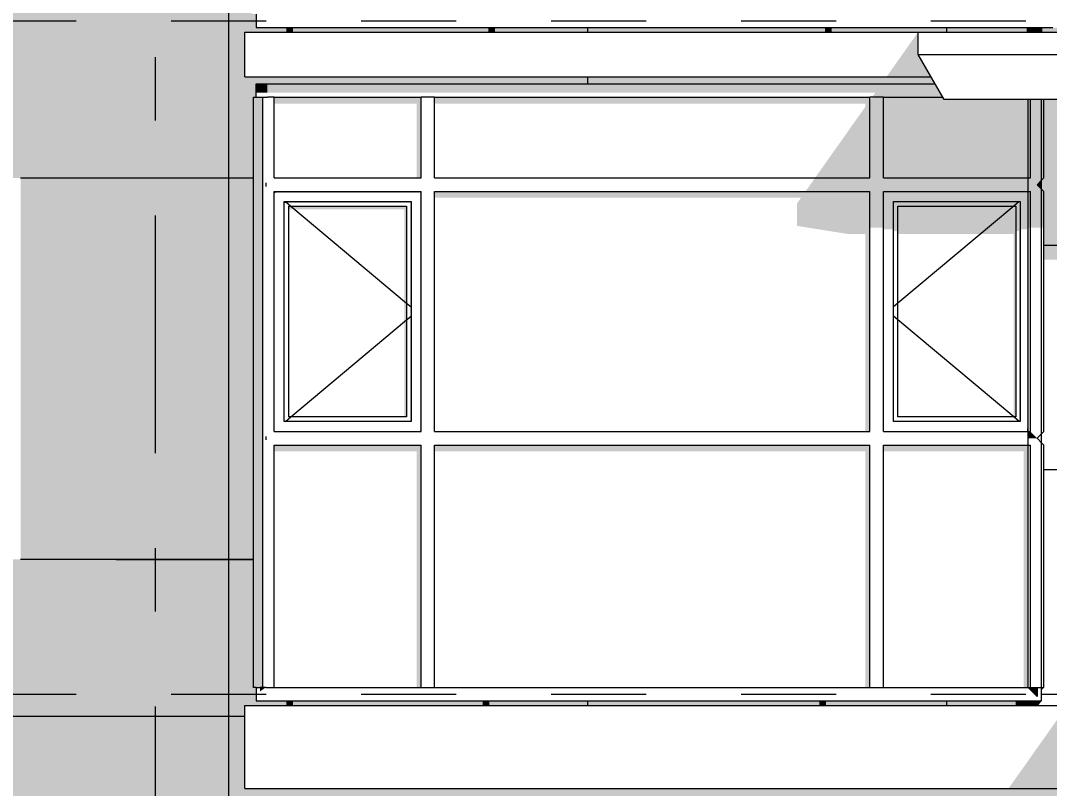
# Model space of a CAD drawing. Header units: millimetres. Extents: x 18162 to 7085488, y 72188 to 247925.
# Drawn here: x 5812409 to 5816994, y 105964 to 109385 of the extents above; entities that cross this region are included whole.
import ezdxf
from ezdxf.enums import TextEntityAlignment as Align

# ---------------------------------------------------------------- set-up
doc = ezdxf.new("R2010")
doc.units = ezdxf.units.MM
doc.header["$MEASUREMENT"] = 0
doc.linetypes.add('Dashed', pattern=[423.333333, 211.666667, -211.666667])
doc.linetypes.add('Double Dashed', pattern=[1093.611073, 529.166651, -211.666656, 141.111112, -211.666656])
for name, color, linetype in [('Finish - Wall', 7, 'Continuous'), ('Interior - Stair & Railing', 7, 'Continuous'), ('Structural - Bearing', 7, 'Continuous'), ('Structural - Grid', 7, 'Continuous')]:
    doc.layers.add(name, color=color, linetype=linetype)
doc.styles.add('GENERATED_STYLE_3', font='', dxfattribs={"width": 0.8})
doc.styles.get('GENERATED_STYLE_3').set_extended_font_data('ISOCPEUR MON')
doc.dimstyles.new('GENERATED_STYLE__18', dxfattribs={"dimtxt": 440.00001, "dimasz": 228, "dimexe": 0.18, "dimexo": 30998.935827, "dimgap": 0, "dimtad": 1, "dimdec": 0, "dimzin": 0, "dimdsep": 46, "dimtxsty": 'GENERATED_STYLE_3', "dimblk": 'ARROWHEAD_2', "dimblk1": 'ARROWHEAD_2', "dimblk2": 'ARROWHEAD_2', "dimcen": 0.09, "dimclrd": 13, "dimclre": 13, "dimclrt": 13, "dimadec": 0, "dimazin": 0, "dimtfac": 1, "dimtdec": 4, "dimtmove": 0, "dimatfit": 3, "dimfxl": 1, "dimtolj": 1, "dimtzin": 0, "dimarcsym": 0})
doc.dimstyles.new('GENERATED_STYLE__19', dxfattribs={"dimtxt": 440.00001, "dimasz": 228, "dimexe": 0.18, "dimexo": 31028.935828, "dimgap": 0, "dimtad": 1, "dimdec": 0, "dimzin": 0, "dimdsep": 46, "dimtxsty": 'GENERATED_STYLE_3', "dimblk": 'ARROWHEAD_2', "dimblk1": 'ARROWHEAD_2', "dimblk2": 'ARROWHEAD_2', "dimcen": 0.09, "dimclrd": 13, "dimclre": 13, "dimclrt": 13, "dimadec": 0, "dimazin": 0, "dimtfac": 1, "dimtdec": 4, "dimtmove": 0, "dimatfit": 3, "dimfxl": 1, "dimtolj": 1, "dimtzin": 0, "dimarcsym": 0})
doc.dimstyles.new('GENERATED_STYLE__20', dxfattribs={"dimtxt": 440.00001, "dimasz": 228, "dimexe": 0.18, "dimexo": 31229.618294, "dimgap": 0, "dimtad": 1, "dimdec": 0, "dimzin": 0, "dimdsep": 46, "dimtxsty": 'GENERATED_STYLE_3', "dimblk": 'ARROWHEAD_2', "dimblk1": 'ARROWHEAD_2', "dimblk2": 'ARROWHEAD_2', "dimcen": 0.09, "dimclrd": 13, "dimclre": 13, "dimclrt": 13, "dimadec": 0, "dimazin": 0, "dimtfac": 1, "dimtdec": 4, "dimtmove": 0, "dimatfit": 3, "dimfxl": 1, "dimtolj": 1, "dimtzin": 0, "dimarcsym": 0})
doc.dimstyles.new('GENERATED_STYLE__30', dxfattribs={"dimtxt": 440.00001, "dimasz": 228, "dimexe": 0.18, "dimexo": 0.0625, "dimgap": 0, "dimtad": 1, "dimdec": 0, "dimzin": 0, "dimdsep": 46, "dimtxsty": 'GENERATED_STYLE_3', "dimblk": 'ARROWHEAD_2', "dimblk1": 'ARROWHEAD_2', "dimblk2": 'ARROWHEAD_2', "dimcen": 0.09, "dimclrd": 13, "dimclre": 13, "dimclrt": 13, "dimadec": 0, "dimazin": 0, "dimtfac": 1, "dimtdec": 4, "dimtmove": 0, "dimatfit": 3, "dimfxl": 1, "dimtolj": 1, "dimtzin": 0, "dimarcsym": 0})

# ---------------------------------------------------------------- blocks, each defined once
blk = doc.blocks.new('*X2293', base_point=(5785635.3, 106384.1))
at = {"layer": 'Structural - Bearing', "color": 8, "linetype": 'Continuous', "lineweight": 13}
blk.add_line((5813335.3, 106284.1), (5813335.3, 103984.1), dxfattribs=at)
blk = doc.blocks.new('*X2337', base_point=(5785635.3, 106384.1))
at = {"layer": 'Structural - Bearing', "color": 8, "linetype": 'Continuous', "lineweight": 13}
for p, q in [((5813335.3, 109984.1), (5813335.3, 109384.1)), ((5813335.3, 109384.1), (5813335.3, 109284.1))]:
    blk.add_line(p, q, dxfattribs=at)
blk = doc.blocks.new('*X2339', base_point=(5785635.3, 106384.1))
at = {"layer": 'Structural - Bearing', "color": 8, "linetype": 'Continuous', "lineweight": 13}
blk.add_line((5814935.3, 109354.1), (5814935.3, 109334.1), dxfattribs=at)
blk = doc.blocks.new('*X2340', base_point=(5785635.3, 106384.1))
at = {"layer": 'Structural - Bearing', "color": 8, "linetype": 'Continuous', "lineweight": 13}
blk.add_line((5816535.3, 109354.1), (5816535.3, 109334.1), dxfattribs=at)
blk = doc.blocks.new('*X2499', base_point=(5785635.3, 106384.1))
at = {"layer": 'Structural - Bearing', "color": 8, "linetype": 'Continuous', "lineweight": 13}
for p, q in [((5813335.3, 109284.1), (5813335.3, 106984.1)), ((5814935.3, 109134.1), (5814935.3, 109104.1)), ((5812408.8, 108684.1), (5812835.3, 108684.1)), ((5812835.3, 108684.1), (5813335.3, 108684.1)), ((5813335.3, 108684.1), (5813446.4, 108684.1)), ((5812835.3, 106984.1), (5812408.8, 106984.1)), ((5813335.3, 106984.1), (5812835.3, 106984.1)), ((5812835.3, 106984.1), (5813335.3, 106984.1)), ((5813335.3, 106984.1), (5813446.4, 106984.1)), ((5813335.3, 106984.1), (5813335.3, 106384.1)), ((5813446.4, 106984.1), (5813335.3, 106984.1)), ((5813335.3, 106384.1), (5813335.3, 106284.1))]:
    blk.add_line(p, q, dxfattribs=at)
blk = doc.blocks.new('*X2501', base_point=(5785635.3, 106384.1))
at = {"layer": 'Structural - Bearing', "color": 8, "linetype": 'Continuous', "lineweight": 13}
blk.add_line((5814935.3, 106354.1), (5814935.3, 106334.1), dxfattribs=at)
blk = doc.blocks.new('*X2502', base_point=(5785635.3, 106384.1))
at = {"layer": 'Structural - Bearing', "color": 8, "linetype": 'Continuous', "lineweight": 13}
blk.add_line((5816535.3, 106354.1), (5816535.3, 106334.1), dxfattribs=at)
blk = doc.blocks.new('*D2591', base_point=(5785635.3, 106384.1))
at = {"color": 13, "linetype": 'Continuous', "lineweight": 13}
for p, q in [((5838478.4, 105964.1), (5838478.4, 106334.1)), ((5838703.4, 105964.1), (5837187.8, 105964.1)), ((5838478.4, 105084.1), (5838478.4, 105964.1)), ((5838703.4, 105084.1), (5837187.8, 105084.1)), ((5838478.4, 104284.1), (5838478.4, 105084.1))]:
    blk.add_line(p, q, dxfattribs=at)
at = {"color": 12, "linetype": 'Continuous', "lineweight": 35}
for p, q in [((5838328.4, 106050.7), (5838628.4, 105877.5)), ((5838328.4, 105170.7), (5838628.4, 104997.5))]:
    blk.add_line(p, q, dxfattribs=at)
at = {"color": 13, "lineweight": 13, "insert": (5838012.1, 105155.2), "char_height": 440, "attachment_point": 7, "rotation": 90, "style": 'GENERATED_STYLE_3'}
blk.add_mtext('\\A1;{\\pql;\\fISOCPEUR MON|b0|i0|c0|p0;\\W0.800000;880}', dxfattribs=at)
blk = doc.blocks.new('ARROWHEAD_2')
at = {"color": 0, "linetype": 'Continuous', "lineweight": 0}
for p, q in [((-0.378, -0.655), (0.378, 0.655)), ((0, 0), (-1, 0))]:
    blk.add_line(p, q, dxfattribs=at)
blk = doc.blocks.new('*D2592', base_point=(5785635.3, 106384.1))
at = {"color": 12, "linetype": 'Continuous', "lineweight": 35}
for p, q in [((5838328.4, 106420.7), (5838628.4, 106247.5)), ((5838328.4, 106050.7), (5838628.4, 105877.5))]:
    blk.add_line(p, q, dxfattribs=at)
at = {"color": 13, "linetype": 'Continuous', "lineweight": 13}
for p, q in [((5838703.4, 106334.1), (5837187.8, 106334.1)), ((5838478.4, 105964.1), (5838478.4, 106334.1))]:
    blk.add_line(p, q, dxfattribs=at)
blk = doc.blocks.new('*D2593', base_point=(5785635.3, 106384.1))
at = {"color": 12, "linetype": 'Continuous', "lineweight": 35}
for p, q in [((5838328.4, 109220.7), (5838628.4, 109047.5)), ((5838328.4, 106420.7), (5838628.4, 106247.5))]:
    blk.add_line(p, q, dxfattribs=at)
at = {"color": 13, "linetype": 'Continuous', "lineweight": 13}
for p, q in [((5838703.4, 109134.1), (5837187.8, 109134.1)), ((5838478.4, 106334.1), (5838478.4, 109134.1))]:
    blk.add_line(p, q, dxfattribs=at)
at = {"color": 13, "lineweight": 13, "char_height": 440, "attachment_point": 7, "rotation": 90, "style": 'GENERATED_STYLE_3'}
for s, insert in [('\\A1;{\\pql;\\fISOCPEUR MON|b0|i0|c0|p0;\\W0.800000;2,800}', (5838605.9, 107549.6)), ('\\A1;{\\pql;\\fISOCPEUR MON|b0|i0|c0|p0;\\W0.800000;370}', (5838518.1, 106420.8))]:
    blk.add_mtext(s, dxfattribs=dict(at, insert=insert))
blk = doc.blocks.new('*D2594', base_point=(5785635.3, 106384.1))
at = {"color": 12, "linetype": 'Continuous', "lineweight": 35}
for p, q in [((5838328.4, 109420.7), (5838628.4, 109247.5)), ((5838328.4, 109220.7), (5838628.4, 109047.5))]:
    blk.add_line(p, q, dxfattribs=at)
at = {"color": 13, "linetype": 'Continuous', "lineweight": 13}
blk.add_line((5838478.4, 109134.1), (5838478.4, 109334.1), dxfattribs=at)
blk = doc.blocks.new('*D2595', base_point=(5785635.3, 106384.1))
at = {"color": 12, "linetype": 'Continuous', "lineweight": 35}
for p, q in [((5838328.4, 112220.7), (5838628.4, 112047.5)), ((5838328.4, 109420.7), (5838628.4, 109247.5))]:
    blk.add_line(p, q, dxfattribs=at)
at = {"color": 13, "linetype": 'Continuous', "lineweight": 13}
for p, q in [((5838703.4, 112134.1), (5837187.8, 112134.1)), ((5838478.4, 109334.1), (5838478.4, 112134.1)), ((5838703.4, 109334.1), (5837187.8, 109334.1)), ((5838478.4, 109134.1), (5838478.4, 109334.1))]:
    blk.add_line(p, q, dxfattribs=at)
at = {"color": 13, "lineweight": 13, "char_height": 440, "attachment_point": 7, "rotation": 90, "style": 'GENERATED_STYLE_3'}
for s, insert in [('\\A1;{\\pql;\\fISOCPEUR MON|b0|i0|c0|p0;\\W0.800000;2,800}', (5838605.9, 110549.6)), ('\\A1;{\\pql;\\fISOCPEUR MON|b0|i0|c0|p0;\\W0.800000;200}', (5838518.1, 109420.8))]:
    blk.add_mtext(s, dxfattribs=dict(at, insert=insert))
blk = doc.blocks.new('*D2646', base_point=(5785635.3, 106384.1))
at = {"color": 13, "linetype": 'Continuous', "lineweight": 13}
for p, q in [((5801482.5, 156834.1), (5801482.5, 156980.8)), ((5816658.8, 156834.1), (5801257.5, 156834.1)), ((5801482.5, 102734.1), (5801482.5, 156834.1)), ((5806188.8, 102734.1), (5801257.5, 102734.1)), ((5801482.5, 102587.4), (5801482.5, 102734.1))]:
    blk.add_line(p, q, dxfattribs=at)
at = {"color": 12, "linetype": 'Continuous', "lineweight": 35}
for p, q in [((5801632.5, 156747.5), (5801332.5, 156920.7)), ((5801332.5, 102820.7), (5801632.5, 102647.5))]:
    blk.add_line(p, q, dxfattribs=at)
at = {"color": 13, "lineweight": 13, "insert": (5801610.1, 129125.4), "char_height": 440, "attachment_point": 7, "rotation": 90, "style": 'GENERATED_STYLE_3'}
blk.add_mtext('\\A1;{\\pql;\\fISOCPEUR MON|b0|i0|c0|p0;\\W0.800000;54,100}', dxfattribs=at)
blk = doc.blocks.new('Standard grid marker[375]_3', base_point=(5813008.8, 166384.1))
at = {"layer": 'Structural - Grid', "color": 13, "linetype": 'Double Dashed', "lineweight": 13, "ltscale": 2}
blk.add_line((5813008.8, 165384.1), (5813008.8, 100884.1), dxfattribs=at)
at = {"layer": 'Structural - Grid', "color": 13, "lineweight": 13, "style": 'GENERATED_STYLE_3'}
blk.add_attdef('AC_MarkerText_1', text='', height=500, rotation=360, dxfattribs=at).set_placement((5813008.8, 99534.1), align=Align.TOP_CENTER)

msp = doc.modelspace()

# ---------------------------------------------------------------- hatches: boundary and pattern name
at = {"layer": 'Finish - Wall', "linetype": 'Continuous', "lineweight": 0}
for points in [[(5813458.8, 109104.1), (5813458.8, 109063.4), (5813508.8, 109063.4), (5813508.8, 109104.1)], [(5813508.8, 109104.1), (5813508.8, 109063.4), (5814223.8, 109063.4), (5814223.8, 109104.1)], [(5814223.8, 109104.1), (5814223.8, 109063.4), (5816217.4, 109063.4), (5816203.8, 109044.1), (5816223.8, 109044.1), (5816223.8, 109104.1)], [(5816223.8, 109104.1), (5816223.8, 109044.1), (5816518.5, 109044.1), (5816483.9, 109104.1)], [(5813446.4, 109044.1), (5813446.4, 108654.1), (5813488.8, 108654.1), (5813488.8, 109044.1)], [(5814193.8, 109044.1), (5813538.8, 109044.1), (5813538.8, 109015.8), (5814173.8, 109015.8), (5814173.8, 108684.1), (5814193.8, 108684.1)], [(5814253.8, 109044.1), (5814253.8, 109015.8), (5816173.8, 109015.8), (5816173.8, 109001.7), (5815949.2, 108684.1), (5816193.8, 108684.1), (5816193.8, 109044.1)], [(5816193.8, 108684.1), (5816223.8, 108654.1), (5816253.8, 108684.1), (5816253.8, 109044.1), (5816203.8, 109044.1), (5816193.8, 109030)], [(5816253.8, 109044.1), (5816253.8, 108684.1), (5816898.8, 108684.1), (5816898.8, 109034.1), (5816524.3, 109034.1), (5816518.5, 109044.1)], [(5816898.8, 109034.1), (5816898.8, 108684.1), (5816908.8, 108684.1), (5816908.8, 109034.1)], [(5816908.8, 108684.1), (5816938.8, 108654.1), (5816968.8, 108684.1), (5816968.8, 109034.1), (5816908.8, 109034.1)], [(5815949.2, 108684.1), (5815906.8, 108624.1), (5816193.8, 108624.1), (5816223.8, 108654.1), (5816193.8, 108684.1)], [(5816223.8, 108654.1), (5816253.8, 108624.1), (5816908.8, 108624.1), (5816938.8, 108654.1), (5816908.8, 108684.1), (5816253.8, 108684.1)], [(5816938.8, 108654.1), (5816958.8, 108654.1), (5816958.8, 108674.1)], [(5813446.4, 108654.1), (5813446.4, 107524.1), (5813488.8, 107524.1), (5813488.8, 108654.1)], [(5814193.8, 108624.1), (5813538.8, 108624.1), (5813545.9, 108617), (5814186.8, 108617)], [(5813545.9, 108617), (5813538.8, 108624.1), (5813538.8, 108617)], [(5814193.8, 108624.1), (5814186.8, 108617), (5814188.8, 108617), (5814188.8, 107559.1), (5814193.8, 107554.1)], [(5814253.8, 108595.8), (5815886.8, 108595.8), (5815868.8, 108570.4), (5815868.8, 108470.4), (5816099.8, 108433.7), (5816173.8, 108433.7), (5816173.8, 107554.1), (5816193.8, 107554.1), (5816193.8, 108624.1), (5814253.8, 108624.1)], [(5816193.8, 108462), (5816253.8, 108462), (5816253.8, 108624.1), (5816223.8, 108654.1), (5816193.8, 108624.1)], [(5816898.8, 108624.1), (5816253.8, 108624.1), (5816298.8, 108579.1), (5816863.8, 108579.1), (5816898.8, 108614.1)], [(5816298.8, 108579.1), (5816253.8, 108624.1), (5816253.8, 108454.9), (5816298.8, 108454.9)], [(5816898.8, 108624.1), (5816898.8, 108462), (5816908.8, 108462), (5816908.8, 108624.1)], [(5816908.8, 108462), (5816968.8, 108462), (5816968.8, 108624.1), (5816938.8, 108654.1), (5816908.8, 108624.1)], [(5816938.8, 108654.1), (5816958.8, 108634.1), (5816958.8, 108654.1)], [(5813590.9, 108572), (5813583.8, 108579.1), (5813583.8, 108572)], [(5813583.8, 108579.1), (5813590.9, 108572), (5814141.8, 108572), (5814148.8, 108579.1)], [(5814148.8, 108579.1), (5814141.8, 108572), (5814143.8, 108572), (5814143.8, 107604.1), (5814148.8, 107599.1)], [(5816863.8, 108579.1), (5816298.8, 108579.1), (5816318.8, 108559.1), (5816843.8, 108559.1)], [(5816318.8, 108559.1), (5816298.8, 108579.1), (5816298.8, 108447.8), (5816318.8, 108447.8)], [(5816843.8, 108447.8), (5816858.8, 108447.8), (5816858.8, 107604.1), (5816863.8, 107599.1), (5816863.8, 108579.1), (5816843.8, 108559.1)], [(5816863.8, 108454.9), (5816893.8, 108454.9), (5816893.8, 107569.1), (5816898.8, 107564.1), (5816898.8, 108614.1), (5816863.8, 108579.1)], [(5813603.8, 108544.9), (5814118.8, 108544.9), (5814118.8, 107619.1), (5814128.8, 107619.1), (5814128.8, 108559.1), (5813603.8, 108559.1)], [(5816843.8, 108559.1), (5816318.8, 108559.1), (5816318.8, 108433.7), (5816833.8, 108433.7), (5816833.8, 107619.1), (5816843.8, 107619.1)], [(5814143.8, 107599.1), (5814148.8, 107599.1), (5814143.8, 107604.1)], [(5816858.8, 107599.1), (5816863.8, 107599.1), (5816858.8, 107604.1)], [(5816893.8, 107569.1), (5816893.8, 107554.1), (5816898.8, 107554.1), (5816898.8, 107564.1)], [(5813488.8, 107524.1), (5813446.4, 107524.1), (5813446.4, 106414.1), (5813488.8, 106414.1)], [(5814188.8, 107554.1), (5814193.8, 107554.1), (5814188.8, 107559.1)], [(5816898.8, 107554.1), (5816898.8, 107524.1), (5816938.8, 107524.1), (5816908.8, 107554.1)], [(5813538.8, 107494.1), (5813538.8, 107465.8), (5814173.8, 107465.8), (5814173.8, 106414.1), (5814193.8, 106414.1), (5814193.8, 107494.1)], [(5816193.8, 107494.1), (5814253.8, 107494.1), (5814253.8, 107465.8), (5816173.8, 107465.8), (5816173.8, 106414.1), (5816193.8, 106414.1)], [(5816253.8, 107494.1), (5816253.8, 107465.8), (5816878.8, 107465.8), (5816878.8, 106414.1), (5816898.8, 106414.1), (5816898.8, 107494.1)], [(5813476.4, 106414.1), (5813476.4, 106396.5), (5813501.2, 106414.1)], [(5816938.8, 106414.1), (5816898.8, 106414.1), (5816938.8, 106374.1)]]:
    msp.add_hatch(color=49, dxfattribs=at).paths.add_polyline_path(points)
at = {"layer": 'Interior - Stair & Railing', "linetype": 'Continuous', "lineweight": 0}
for points in [[(5813597, 109354.1), (5813596.8, 109354.1), (5813596.8, 109334.1), (5813597, 109334.1)], [(5813597.5, 109354.1), (5813597, 109354.1), (5813597, 109334.1), (5813597.5, 109334.1)], [(5813598.4, 109354.1), (5813597.5, 109354.1), (5813597.5, 109334.1), (5813598.4, 109334.1)], [(5813599.6, 109354.1), (5813598.4, 109354.1), (5813598.4, 109334.1), (5813599.6, 109334.1)], [(5813601.1, 109354.1), (5813599.6, 109354.1), (5813599.6, 109334.1), (5813601.1, 109334.1)], [(5813602.8, 109354.1), (5813601.1, 109354.1), (5813601.1, 109334.1), (5813602.8, 109334.1)], [(5813604.7, 109354.1), (5813602.8, 109354.1), (5813602.8, 109334.1), (5813604.7, 109334.1)], [(5813606.7, 109354.1), (5813604.7, 109354.1), (5813604.7, 109334.1), (5813606.7, 109334.1)], [(5813608.8, 109354.1), (5813606.7, 109354.1), (5813606.7, 109334.1), (5813608.8, 109334.1)], [(5813610.9, 109354.1), (5813608.8, 109354.1), (5813608.8, 109334.1), (5813610.9, 109334.1)], [(5813612.9, 109354.1), (5813610.9, 109354.1), (5813610.9, 109334.1), (5813612.9, 109334.1)], [(5813614.8, 109354.1), (5813612.9, 109354.1), (5813612.9, 109334.1), (5813614.8, 109334.1)], [(5813616.5, 109354.1), (5813614.8, 109354.1), (5813614.8, 109334.1), (5813616.5, 109334.1)], [(5813618, 109354.1), (5813616.5, 109354.1), (5813616.5, 109334.1), (5813618, 109334.1)], [(5813619.2, 109354.1), (5813618, 109354.1), (5813618, 109334.1), (5813619.2, 109334.1)], [(5813620.1, 109354.1), (5813619.2, 109354.1), (5813619.2, 109334.1), (5813620.1, 109334.1)], [(5813620.6, 109354.1), (5813620.1, 109354.1), (5813620.1, 109334.1), (5813620.6, 109334.1)], [(5813620.6, 109334.1), (5813620.8, 109334.1), (5813620.8, 109354.1), (5813620.6, 109354.1)], [(5814497, 109354.1), (5814496.8, 109354.1), (5814496.8, 109334.1), (5814497, 109334.1)], [(5814497.5, 109354.1), (5814497, 109354.1), (5814497, 109334.1), (5814497.5, 109334.1)], [(5814498.4, 109354.1), (5814497.5, 109354.1), (5814497.5, 109334.1), (5814498.4, 109334.1)], [(5814499.6, 109354.1), (5814498.4, 109354.1), (5814498.4, 109334.1), (5814499.6, 109334.1)], [(5814501.1, 109354.1), (5814499.6, 109354.1), (5814499.6, 109334.1), (5814501.1, 109334.1)], [(5814502.8, 109354.1), (5814501.1, 109354.1), (5814501.1, 109334.1), (5814502.8, 109334.1)], [(5814502.8, 109354.1), (5814502.8, 109334.1), (5814504.7, 109334.1), (5814504.7, 109354.1)], [(5814504.7, 109354.1), (5814504.7, 109334.1), (5814506.7, 109334.1), (5814506.7, 109354.1)], [(5814508.8, 109354.1), (5814506.7, 109354.1), (5814506.7, 109334.1), (5814508.8, 109334.1)], [(5814510.9, 109354.1), (5814508.8, 109354.1), (5814508.8, 109334.1), (5814510.9, 109334.1)], [(5814512.9, 109354.1), (5814510.9, 109354.1), (5814510.9, 109334.1), (5814512.9, 109334.1)], [(5814514.8, 109354.1), (5814512.9, 109354.1), (5814512.9, 109334.1), (5814514.8, 109334.1)], [(5814516.5, 109354.1), (5814514.8, 109354.1), (5814514.8, 109334.1), (5814516.5, 109334.1)], [(5814518, 109354.1), (5814516.5, 109354.1), (5814516.5, 109334.1), (5814518, 109334.1)], [(5814519.2, 109354.1), (5814518, 109354.1), (5814518, 109334.1), (5814519.2, 109334.1)], [(5814520.1, 109354.1), (5814519.2, 109354.1), (5814519.2, 109334.1), (5814520.1, 109334.1)], [(5814520.6, 109354.1), (5814520.1, 109354.1), (5814520.1, 109334.1), (5814520.6, 109334.1)], [(5814520.6, 109334.1), (5814520.8, 109334.1), (5814520.8, 109354.1), (5814520.6, 109354.1)], [(5815997, 109354.1), (5815996.8, 109354.1), (5815996.8, 109334.1), (5815997, 109334.1)], [(5815997.5, 109354.1), (5815997, 109354.1), (5815997, 109334.1), (5815997.5, 109334.1)], [(5815998.4, 109354.1), (5815997.5, 109354.1), (5815997.5, 109334.1), (5815998.4, 109334.1)], [(5815999.6, 109354.1), (5815998.4, 109354.1), (5815998.4, 109334.1), (5815999.6, 109334.1)], [(5816001.1, 109354.1), (5815999.6, 109354.1), (5815999.6, 109334.1), (5816001.1, 109334.1)], [(5816002.8, 109354.1), (5816001.1, 109354.1), (5816001.1, 109334.1), (5816002.8, 109334.1)], [(5816004.7, 109354.1), (5816002.8, 109354.1), (5816002.8, 109334.1), (5816004.7, 109334.1)], [(5816006.7, 109354.1), (5816004.7, 109354.1), (5816004.7, 109334.1), (5816006.7, 109334.1)], [(5816008.8, 109354.1), (5816006.7, 109354.1), (5816006.7, 109334.1), (5816008.8, 109334.1)], [(5816010.9, 109354.1), (5816008.8, 109354.1), (5816008.8, 109334.1), (5816010.9, 109334.1)], [(5816012.9, 109354.1), (5816010.9, 109354.1), (5816010.9, 109334.1), (5816012.9, 109334.1)], [(5816014.8, 109354.1), (5816012.9, 109354.1), (5816012.9, 109334.1), (5816014.8, 109334.1)], [(5816016.5, 109354.1), (5816014.8, 109354.1), (5816014.8, 109334.1), (5816016.5, 109334.1)], [(5816018, 109354.1), (5816016.5, 109354.1), (5816016.5, 109334.1), (5816018, 109334.1)], [(5816019.2, 109354.1), (5816018, 109354.1), (5816018, 109334.1), (5816019.2, 109334.1)], [(5816020.1, 109354.1), (5816019.2, 109354.1), (5816019.2, 109334.1), (5816020.1, 109334.1)], [(5816020.6, 109354.1), (5816020.1, 109354.1), (5816020.1, 109334.1), (5816020.6, 109334.1)], [(5816020.8, 109354.1), (5816020.6, 109354.1), (5816020.6, 109334.1), (5816020.8, 109334.1)], [(5816897, 109354.1), (5816896.8, 109354.1), (5816896.8, 109334.1), (5816897, 109334.1)], [(5816897.5, 109354.1), (5816897, 109354.1), (5816897, 109334.1), (5816897.5, 109334.1)], [(5816898.4, 109354.1), (5816897.5, 109354.1), (5816897.5, 109334.1), (5816898.4, 109334.1)], [(5816899.6, 109354.1), (5816898.4, 109354.1), (5816898.4, 109334.1), (5816899.6, 109334.1)], [(5816901.1, 109354.1), (5816899.6, 109354.1), (5816899.6, 109334.1), (5816901.1, 109334.1)], [(5816902.8, 109354.1), (5816901.1, 109354.1), (5816901.1, 109334.1), (5816902.8, 109334.1)], [(5816904.7, 109354.1), (5816902.8, 109354.1), (5816902.8, 109334.1), (5816904.7, 109334.1)], [(5816906.7, 109354.1), (5816904.7, 109354.1), (5816904.7, 109334.1), (5816906.7, 109334.1)], [(5816908.8, 109354.1), (5816906.7, 109354.1), (5816906.7, 109334.1), (5816908.8, 109334.1)], [(5816910.9, 109354.1), (5816908.8, 109354.1), (5816908.8, 109334.1), (5816910.9, 109334.1)], [(5816912.9, 109354.1), (5816910.9, 109354.1), (5816910.9, 109334.1), (5816912.9, 109334.1)], [(5816914.8, 109354.1), (5816912.9, 109354.1), (5816912.9, 109334.1), (5816914.8, 109334.1)], [(5816916.5, 109354.1), (5816914.8, 109354.1), (5816914.8, 109334.1), (5816916.5, 109334.1)], [(5816918, 109354.1), (5816916.5, 109354.1), (5816916.5, 109334.1), (5816918, 109334.1)], [(5816919.2, 109354.1), (5816918, 109354.1), (5816918, 109334.1), (5816919.2, 109334.1)], [(5816920.1, 109354.1), (5816919.2, 109354.1), (5816919.2, 109334.1), (5816920.1, 109334.1)], [(5816920.6, 109354.1), (5816920.1, 109354.1), (5816920.1, 109334.1), (5816920.6, 109334.1)], [(5816920.8, 109354.1), (5816920.6, 109354.1), (5816920.6, 109334.1), (5816920.8, 109334.1)], [(5813597, 106354.1), (5813596.8, 106354.1), (5813596.8, 106334.1), (5813597, 106334.1)], [(5813597.5, 106354.1), (5813597, 106354.1), (5813597, 106334.1), (5813597.5, 106334.1)], [(5813598.4, 106354.1), (5813597.5, 106354.1), (5813597.5, 106334.1), (5813598.4, 106334.1)], [(5813599.6, 106354.1), (5813598.4, 106354.1), (5813598.4, 106334.1), (5813599.6, 106334.1)], [(5813601.1, 106354.1), (5813599.6, 106354.1), (5813599.6, 106334.1), (5813601.1, 106334.1)], [(5813602.8, 106354.1), (5813601.1, 106354.1), (5813601.1, 106334.1), (5813602.8, 106334.1)], [(5813604.7, 106354.1), (5813602.8, 106354.1), (5813602.8, 106334.1), (5813604.7, 106334.1)], [(5813606.7, 106354.1), (5813604.7, 106354.1), (5813604.7, 106334.1), (5813606.7, 106334.1)], [(5813608.8, 106354.1), (5813606.7, 106354.1), (5813606.7, 106334.1), (5813608.8, 106334.1)], [(5813610.9, 106354.1), (5813608.8, 106354.1), (5813608.8, 106334.1), (5813610.9, 106334.1)], [(5813612.9, 106354.1), (5813610.9, 106354.1), (5813610.9, 106334.1), (5813612.9, 106334.1)], [(5813614.8, 106354.1), (5813612.9, 106354.1), (5813612.9, 106334.1), (5813614.8, 106334.1)], [(5813616.5, 106354.1), (5813614.8, 106354.1), (5813614.8, 106334.1), (5813616.5, 106334.1)], [(5813618, 106354.1), (5813616.5, 106354.1), (5813616.5, 106334.1), (5813618, 106334.1)], [(5813619.2, 106354.1), (5813618, 106354.1), (5813618, 106334.1), (5813619.2, 106334.1)], [(5813620.1, 106354.1), (5813619.2, 106354.1), (5813619.2, 106334.1), (5813620.1, 106334.1)], [(5813620.6, 106354.1), (5813620.1, 106354.1), (5813620.1, 106334.1), (5813620.6, 106334.1)], [(5813620.8, 106354.1), (5813620.6, 106354.1), (5813620.6, 106334.1), (5813620.8, 106334.1)], [(5814472, 106354.1), (5814471.8, 106354.1), (5814471.8, 106334.1), (5814472, 106334.1)], [(5814472.5, 106354.1), (5814472, 106354.1), (5814472, 106334.1), (5814472.5, 106334.1)], [(5814473.4, 106354.1), (5814472.5, 106354.1), (5814472.5, 106334.1), (5814473.4, 106334.1)], [(5814474.6, 106354.1), (5814473.4, 106354.1), (5814473.4, 106334.1), (5814474.6, 106334.1)], [(5814476.1, 106354.1), (5814474.6, 106354.1), (5814474.6, 106334.1), (5814476.1, 106334.1)], [(5814477.8, 106354.1), (5814476.1, 106354.1), (5814476.1, 106334.1), (5814477.8, 106334.1)], [(5814479.7, 106354.1), (5814477.8, 106354.1), (5814477.8, 106334.1), (5814479.7, 106334.1)], [(5814481.7, 106354.1), (5814479.7, 106354.1), (5814479.7, 106334.1), (5814481.7, 106334.1)], [(5814483.8, 106354.1), (5814481.7, 106354.1), (5814481.7, 106334.1), (5814483.8, 106334.1)], [(5814485.9, 106354.1), (5814483.8, 106354.1), (5814483.8, 106334.1), (5814485.9, 106334.1)], [(5814487.9, 106354.1), (5814485.9, 106354.1), (5814485.9, 106334.1), (5814487.9, 106334.1)], [(5814489.8, 106354.1), (5814487.9, 106354.1), (5814487.9, 106334.1), (5814489.8, 106334.1)], [(5814491.5, 106354.1), (5814489.8, 106354.1), (5814489.8, 106334.1), (5814491.5, 106334.1)], [(5814493, 106354.1), (5814491.5, 106354.1), (5814491.5, 106334.1), (5814493, 106334.1)], [(5814494.2, 106354.1), (5814493, 106354.1), (5814493, 106334.1), (5814494.2, 106334.1)], [(5814495.1, 106354.1), (5814494.2, 106354.1), (5814494.2, 106334.1), (5814495.1, 106334.1)], [(5814495.6, 106354.1), (5814495.1, 106354.1), (5814495.1, 106334.1), (5814495.6, 106334.1)], [(5814495.8, 106354.1), (5814495.6, 106354.1), (5814495.6, 106334.1), (5814495.8, 106334.1)], [(5815972, 106354.1), (5815971.8, 106354.1), (5815971.8, 106334.1), (5815972, 106334.1)], [(5815972.5, 106354.1), (5815972, 106354.1), (5815972, 106334.1), (5815972.5, 106334.1)], [(5815973.4, 106354.1), (5815972.5, 106354.1), (5815972.5, 106334.1), (5815973.4, 106334.1)], [(5815974.6, 106354.1), (5815973.4, 106354.1), (5815973.4, 106334.1), (5815974.6, 106334.1)], [(5815976.1, 106354.1), (5815974.6, 106354.1), (5815974.6, 106334.1), (5815976.1, 106334.1)], [(5815977.8, 106354.1), (5815976.1, 106354.1), (5815976.1, 106334.1), (5815977.8, 106334.1)], [(5815979.7, 106354.1), (5815977.8, 106354.1), (5815977.8, 106334.1), (5815979.7, 106334.1)], [(5815981.7, 106354.1), (5815979.7, 106354.1), (5815979.7, 106334.1), (5815981.7, 106334.1)], [(5815983.8, 106354.1), (5815981.7, 106354.1), (5815981.7, 106334.1), (5815983.8, 106334.1)], [(5815985.9, 106354.1), (5815983.8, 106354.1), (5815983.8, 106334.1), (5815985.9, 106334.1)], [(5815987.9, 106354.1), (5815985.9, 106354.1), (5815985.9, 106334.1), (5815987.9, 106334.1)], [(5815989.8, 106354.1), (5815987.9, 106354.1), (5815987.9, 106334.1), (5815989.8, 106334.1)], [(5815991.5, 106354.1), (5815989.8, 106354.1), (5815989.8, 106334.1), (5815991.5, 106334.1)], [(5815993, 106354.1), (5815991.5, 106354.1), (5815991.5, 106334.1), (5815993, 106334.1)], [(5815994.2, 106354.1), (5815993, 106354.1), (5815993, 106334.1), (5815994.2, 106334.1)], [(5815995.1, 106354.1), (5815994.2, 106354.1), (5815994.2, 106334.1), (5815995.1, 106334.1)], [(5815995.6, 106354.1), (5815995.1, 106354.1), (5815995.1, 106334.1), (5815995.6, 106334.1)], [(5815995.8, 106354.1), (5815995.6, 106354.1), (5815995.6, 106334.1), (5815995.8, 106334.1)], [(5816847, 106354.1), (5816846.8, 106354.1), (5816846.8, 106334.1), (5816847, 106334.1)], [(5816847.5, 106354.1), (5816847, 106354.1), (5816847, 106334.1), (5816847.5, 106334.1)], [(5816848.4, 106354.1), (5816847.5, 106354.1), (5816847.5, 106334.1), (5816848.4, 106334.1)], [(5816849.6, 106354.1), (5816848.4, 106354.1), (5816848.4, 106334.1), (5816849.6, 106334.1)], [(5816851.1, 106354.1), (5816849.6, 106354.1), (5816849.6, 106334.1), (5816851.1, 106334.1)], [(5816852.8, 106354.1), (5816851.1, 106354.1), (5816851.1, 106334.1), (5816852.8, 106334.1)], [(5816854.7, 106354.1), (5816852.8, 106354.1), (5816852.8, 106334.1), (5816854.7, 106334.1)], [(5816856.7, 106354.1), (5816854.7, 106354.1), (5816854.7, 106334.1), (5816856.7, 106334.1)], [(5816858.8, 106354.1), (5816856.7, 106354.1), (5816856.7, 106334.1), (5816858.8, 106334.1)], [(5816860.9, 106354.1), (5816858.8, 106354.1), (5816858.8, 106334.1), (5816860.9, 106334.1)], [(5816862.9, 106354.1), (5816860.9, 106354.1), (5816860.9, 106334.1), (5816862.9, 106334.1)], [(5816864.8, 106354.1), (5816862.9, 106354.1), (5816862.9, 106334.1), (5816864.8, 106334.1)], [(5816866.5, 106354.1), (5816864.8, 106354.1), (5816864.8, 106334.1), (5816866.5, 106334.1)], [(5816868, 106354.1), (5816866.5, 106354.1), (5816866.5, 106334.1), (5816868, 106334.1)], [(5816869.2, 106354.1), (5816868, 106354.1), (5816868, 106334.1), (5816869.2, 106334.1)], [(5816870.1, 106354.1), (5816869.2, 106354.1), (5816869.2, 106334.1), (5816870.1, 106334.1)], [(5816870.6, 106354.1), (5816870.1, 106354.1), (5816870.1, 106334.1), (5816870.6, 106334.1)], [(5816870.8, 106354.1), (5816870.6, 106354.1), (5816870.6, 106334.1), (5816870.8, 106334.1)]]:
    msp.add_hatch(color=49, dxfattribs=at).paths.add_polyline_path(points)
at = {"layer": 'Structural - Bearing', "linetype": 'Continuous', "lineweight": 0}
for points in [[(5806208.8, 111850.5), (5812168.8, 111850.5), (5812168.8, 111684.1), (5812408.8, 111684.1), (5812408.8, 109984.1), (5812168.8, 109984.1), (5812168.8, 109284.1), (5813408.8, 109284.1), (5813408.8, 109334.1), (5813596.8, 109334.1), (5813596.8, 109354.1), (5813458.8, 109354.1), (5813458.8, 109414.1), (5813439.3, 109414.1), (5813439.3, 112044.1), (5813458.8, 112044.1), (5813458.8, 112104.1), (5816958.8, 112104.1), (5816958.8, 112134.1), (5813408.8, 112134.1), (5813408.8, 112284.1), (5813408.4, 112284.1), (5813408.4, 112134.1), (5806208.8, 112134.1)], [(5813620.8, 109354.1), (5813620.8, 109334.1), (5814496.8, 109334.1), (5814496.8, 109354.1)], [(5814520.8, 109334.1), (5815996.8, 109334.1), (5815996.8, 109354.1), (5814520.8, 109354.1)], [(5816020.8, 109354.1), (5816020.8, 109334.1), (5816896.8, 109334.1), (5816896.8, 109354.1)], [(5816958.8, 109354.1), (5816920.8, 109354.1), (5816920.8, 109334.1), (5816958.8, 109334.1)], [(5816958.8, 109334.1), (5817058.8, 109334.1), (5817058.8, 109354.1), (5817008.8, 109354.1), (5816958.8, 109354.1)], [(5816408.8, 109334.1), (5816267.4, 109134.1), (5816466.6, 109134.1), (5816408.8, 109234.1)], [(5812168.8, 108684.1), (5812408.8, 108684.1), (5812408.8, 106984.1), (5812176.4, 106984.1), (5812176.4, 106284.1), (5813408.8, 106284.1), (5813408.8, 106334.1), (5813596.8, 106334.1), (5813596.8, 106354.1), (5813458.8, 106354.1), (5813458.8, 106414.1), (5813446.4, 106414.1), (5813446.4, 109044.1), (5813458.8, 109044.1), (5813458.8, 109104.1), (5816483.9, 109104.1), (5816466.6, 109134.1), (5813408.8, 109134.1), (5813408.8, 109284.1), (5812168.8, 109284.1)], [(5816958.8, 108674.1), (5816958.8, 108634.1), (5816968.8, 108624.1), (5816968.8, 108320.6), (5817108.8, 108320.6), (5817108.8, 109034.1), (5816968.8, 109034.1), (5816968.8, 108684.1)], [(5816968.8, 107554.1), (5816958.8, 107544.1), (5816958.8, 107539.9)], [(5816958.8, 106414.1), (5816958.8, 106399.9), (5816968.8, 106414.1)], [(5814471.8, 106354.1), (5813620.8, 106354.1), (5813620.8, 106334.1), (5814471.8, 106334.1)], [(5815971.8, 106354.1), (5814495.8, 106354.1), (5814495.8, 106334.1), (5815971.8, 106334.1)], [(5815995.8, 106334.1), (5816846.8, 106334.1), (5816846.8, 106354.1), (5815995.8, 106354.1)], [(5817073.5, 106334.1), (5816811.8, 105964.1), (5817108.8, 105964.1), (5817108.8, 106334.1)], [(5816870.8, 106354.1), (5816870.8, 106334.1), (5816908.8, 106334.1), (5816908.8, 106354.1)], [(5816958.8, 106354.1), (5816908.8, 106354.1), (5816908.8, 106334.1), (5816944.7, 106334.1)]]:
    msp.add_hatch(color=49, dxfattribs=at).paths.add_polyline_path(points)
at = {"layer": 'Structural - Bearing', "linetype": 'Continuous', "lineweight": 9}
h = msp.add_hatch(dxfattribs=at)
h.set_pattern_fill('Grid_100x100_0003', style=0, pattern_type=2)
h.set_pattern_definition([(0, (5785635.3, 106384.1), (0, 1000), []), (90, (5785635.3, 106384.1), (-1000, 0), [])])
h.paths.add_polyline_path([(5816958.8, 109334.1), (5817058.8, 109334.1), (5817058.8, 109354.1), (5817008.8, 109354.1), (5816958.8, 109354.1)])
h = msp.add_hatch(dxfattribs=at)
h.set_pattern_fill('Grid_100x100_0003', style=0, pattern_type=2)
h.set_pattern_definition([(0, (5785635.3, 106384.1), (0, 1000), []), (90, (5785635.3, 106384.1), (-1000, 0), [])])
h.paths.add_polyline_path([(5816908.8, 106354.1), (5816908.8, 106334.1), (5817108.8, 106334.1), (5817108.8, 109034.1), (5816968.8, 109034.1), (5816968.8, 108684.1), (5816958.8, 108674.1), (5816958.8, 108634.1), (5816968.8, 108624.1), (5816968.8, 107554.1), (5816958.8, 107544.1), (5816958.8, 107504.1), (5816968.8, 107494.1), (5816968.8, 106414.1), (5816958.8, 106414.1), (5816958.8, 106354.1), (5816938.8, 106354.1)])
at = {"layer": 'Structural - Bearing', "linetype": 'Continuous', "lineweight": 0}
h = msp.add_hatch(color=49, dxfattribs=at)
h.paths.add_polyline_path([(5813408.8, 106284.1), (5806308.8, 106284.1), (5806308.8, 106241.6), (5812146.4, 106241.6), (5812146.4, 105084.1), (5812208.8, 105084.1), (5812208.8, 104284.1), (5812028.8, 104284.1), (5812028.8, 104012.4), (5815431.8, 104012.4), (5815003.8, 103407.1), (5815003.8, 103397.1), (5814995.9, 103385.9), (5814988.8, 103385.9), (5814978.8, 103371.8), (5814978.8, 103361.8), (5814970.9, 103350.6), (5814963.8, 103350.6), (5814953.8, 103336.4), (5814953.8, 103326.4), (5814938.8, 103305.2), (5814938.8, 103290.2), (5814953.8, 103290.2), (5814953.8, 103186.4), (5814703.8, 102832.9), (5814703.8, 102822.9), (5814695.9, 102811.7), (5814688.8, 102811.7), (5814678.8, 102797.5), (5814678.8, 102787.5), (5814670.9, 102776.3), (5814663.8, 102776.3), (5814653.8, 102762.2), (5814653.8, 102752.2), (5814638.8, 102731), (5814638.8, 102716), (5814653.8, 102716), (5814653.8, 102612.2), (5814663.9, 102612.2), (5814663.9, 102601.5), (5817345.1, 102601.5), (5817338.8, 102591), (5817338.8, 102384.8), (5818538.8, 102384.8), (5819667.4, 104263), (5819738.8, 104263), (5820185.8, 104895.1), (5820238.8, 104895.1), (5820933.8, 105877.9), (5819808.8, 105877.9), (5819808.8, 106059.1), (5817108.8, 106059.1), (5817108.8, 105964.1), (5813408.8, 105964.1)])
h.paths.add_polyline_path([(5814708.8, 104284.1), (5814708.8, 105084.1), (5815908.8, 105084.1), (5815908.8, 104284.1)], flags=0)

# ---------------------------------------------------------------- linework, layer by layer
at = {"color": 8, "linetype": 'Dashed', "lineweight": 13, "ltscale": 2}
for p, q in [((5800379.4, 109384.1), (5841359.8, 109384.1)), ((5800379.4, 106384.1), (5841359.8, 106384.1))]:
    msp.add_line(p, q, dxfattribs=at)
at = {"layer": 'Finish - Wall', "color": 7, "linetype": 'Continuous', "lineweight": 9}
for p, q in [((5813458.8, 109414.1), (5813458.8, 109354.1)), ((5813458.8, 109354.1), (5813508.8, 109354.1)), ((5813508.8, 109354.1), (5814308.8, 109354.1)), ((5814308.8, 109354.1), (5816258.8, 109354.1)), ((5816258.8, 109354.1), (5817008.8, 109354.1)), ((5813458.8, 109044.1), (5813458.8, 109104.1)), ((5813458.8, 109104.1), (5813508.8, 109104.1)), ((5813508.8, 109104.1), (5814223.8, 109104.1)), ((5814223.8, 109104.1), (5816223.8, 109104.1)), ((5816223.8, 109104.1), (5816483.9, 109104.1)), ((5813446.4, 109044.1), (5813458.8, 109044.1)), ((5813446.4, 108654.1), (5813446.4, 109044.1)), ((5813458.8, 109044.1), (5813476.4, 109044.1)), ((5813476.4, 109044.1), (5813488.8, 109044.1)), ((5813488.8, 109044.1), (5813501.2, 109044.1)), ((5813488.8, 108654.1), (5813488.8, 109044.1)), ((5813501.2, 109044.1), (5813508.8, 109044.1)), ((5813538.8, 109044.1), (5813508.8, 109044.1)), ((5813538.8, 109044.1), (5814193.8, 109044.1)), ((5813538.8, 108684.1), (5813538.8, 109044.1)), ((5814253.8, 109044.1), (5814193.8, 109044.1)), ((5814193.8, 108684.1), (5814193.8, 109044.1)), ((5814253.8, 109044.1), (5816193.8, 109044.1)), ((5814253.8, 108684.1), (5814253.8, 109044.1)), ((5816253.8, 109044.1), (5816193.8, 109044.1)), ((5816193.8, 108684.1), (5816193.8, 109044.1)), ((5816253.8, 109044.1), (5816518.5, 109044.1)), ((5816253.8, 108684.1), (5816253.8, 109044.1)), ((5816898.8, 108684.1), (5816898.8, 109034.1)), ((5816908.8, 108684.1), (5816908.8, 109034.1)), ((5816958.8, 108674.1), (5816958.8, 109034.1)), ((5816968.8, 108684.1), (5816968.8, 109034.1)), ((5813538.8, 108684.1), (5814193.8, 108684.1)), ((5814253.8, 108684.1), (5816193.8, 108684.1)), ((5816253.8, 108684.1), (5816898.8, 108684.1)), ((5816898.8, 108654.1), (5816898.8, 108684.1)), ((5816898.8, 108684.1), (5816908.8, 108684.1)), ((5816938.8, 108654.1), (5816958.8, 108674.1)), ((5816958.8, 108674.1), (5816968.8, 108684.1)), ((5816958.8, 108654.1), (5816958.8, 108674.1)), ((5813446.4, 107524.1), (5813446.4, 108654.1)), ((5813488.8, 107524.1), (5813488.8, 108654.1)), ((5813501.2, 108661.6), (5813501.2, 108646.5)), ((5813538.8, 107554.1), (5813538.8, 108624.1)), ((5813538.8, 108624.1), (5814193.8, 108624.1)), ((5814193.8, 107554.1), (5814193.8, 108624.1)), ((5814253.8, 107554.1), (5814253.8, 108624.1)), ((5814253.8, 108624.1), (5816193.8, 108624.1)), ((5816193.8, 107554.1), (5816193.8, 108624.1)), ((5816253.8, 107554.1), (5816253.8, 108624.1)), ((5816253.8, 108624.1), (5816898.8, 108624.1)), ((5816898.8, 108624.1), (5816898.8, 108654.1)), ((5816898.8, 107554.1), (5816898.8, 108624.1)), ((5816898.8, 108624.1), (5816908.8, 108624.1)), ((5816908.8, 107554.1), (5816908.8, 108624.1)), ((5816958.8, 108634.1), (5816938.8, 108654.1)), ((5816958.8, 108634.1), (5816958.8, 108654.1)), ((5816968.8, 108624.1), (5816958.8, 108634.1)), ((5816958.8, 107544.1), (5816958.8, 108634.1)), ((5816968.8, 107554.1), (5816968.8, 108624.1)), ((5813583.8, 107599.1), (5813583.8, 108579.1)), ((5813583.8, 108579.1), (5814148.8, 108579.1)), ((5813588.7, 108579.1), (5813612.6, 108559.1)), ((5814148.8, 108579.1), (5814148.8, 107599.1)), ((5816298.8, 107599.1), (5816298.8, 108579.1)), ((5816298.8, 108579.1), (5816863.8, 108579.1)), ((5816859, 108579.1), (5816835.1, 108559.1)), ((5816863.8, 108579.1), (5816863.8, 107599.1)), ((5813603.8, 108559.1), (5814128.8, 108559.1)), ((5813603.8, 107619.1), (5813603.8, 108559.1)), ((5813612.6, 108559.1), (5814128.8, 108126.7)), ((5814128.8, 108559.1), (5814128.8, 107619.1)), ((5816318.8, 108559.1), (5816843.8, 108559.1)), ((5816835.1, 108559.1), (5816318.8, 108126.7)), ((5816318.8, 107619.1), (5816318.8, 108559.1)), ((5816843.8, 108559.1), (5816843.8, 107619.1)), ((5814128.8, 108126.7), (5814148.8, 108110)), ((5816318.8, 108126.7), (5816298.8, 108110)), ((5813612.6, 107619.1), (5814128.8, 108051.4)), ((5814128.8, 108051.4), (5814148.8, 108068.1)), ((5816318.8, 108051.4), (5816298.8, 108068.1)), ((5816835.1, 107619.1), (5816318.8, 108051.4)), ((5813588.7, 107599.1), (5813612.6, 107619.1)), ((5814128.8, 107619.1), (5813603.8, 107619.1)), ((5816843.8, 107619.1), (5816318.8, 107619.1)), ((5816859, 107599.1), (5816835.1, 107619.1)), ((5814148.8, 107599.1), (5813583.8, 107599.1)), ((5816863.8, 107599.1), (5816298.8, 107599.1)), ((5813446.4, 106414.1), (5813446.4, 107524.1)), ((5813488.8, 106414.1), (5813488.8, 107524.1)), ((5813501.2, 107531.6), (5813501.2, 107516.5)), ((5813538.8, 107554.1), (5814193.8, 107554.1)), ((5814253.8, 107554.1), (5816193.8, 107554.1)), ((5816253.8, 107554.1), (5816898.8, 107554.1)), ((5816898.8, 107524.1), (5816898.8, 107554.1)), ((5816898.8, 107554.1), (5816908.8, 107554.1)), ((5816898.8, 107494.1), (5816898.8, 107524.1)), ((5816938.8, 107524.1), (5816958.8, 107544.1)), ((5816958.8, 107504.1), (5816938.8, 107524.1)), ((5816958.8, 107544.1), (5816968.8, 107554.1)), ((5816958.8, 107524.1), (5816958.8, 107544.1)), ((5816958.8, 107504.1), (5816958.8, 107524.1)), ((5813538.8, 106414.1), (5813538.8, 107494.1)), ((5813538.8, 107494.1), (5814193.8, 107494.1)), ((5814193.8, 106414.1), (5814193.8, 107494.1)), ((5814253.8, 106414.1), (5814253.8, 107494.1)), ((5814253.8, 107494.1), (5816193.8, 107494.1)), ((5816193.8, 106414.1), (5816193.8, 107494.1)), ((5816253.8, 106414.1), (5816253.8, 107494.1)), ((5816253.8, 107494.1), (5816898.8, 107494.1)), ((5816898.8, 106414.1), (5816898.8, 107494.1)), ((5816898.8, 107494.1), (5816908.8, 107494.1)), ((5816908.8, 106414.1), (5816908.8, 107494.1)), ((5816958.8, 106414.1), (5816958.8, 107504.1)), ((5816968.8, 107494.1), (5816958.8, 107504.1)), ((5816968.8, 106414.1), (5816968.8, 107494.1)), ((5813458.8, 106414.1), (5813446.4, 106414.1)), ((5813458.8, 106414.1), (5813476.4, 106414.1)), ((5813458.8, 106414.1), (5813458.8, 106354.1)), ((5813488.8, 106414.1), (5813476.4, 106414.1)), ((5813501.2, 106414.1), (5813488.8, 106414.1)), ((5813501.2, 106414.1), (5813508.8, 106414.1)), ((5813508.8, 106414.1), (5813538.8, 106414.1)), ((5813538.8, 106414.1), (5814193.8, 106414.1)), ((5814193.8, 106414.1), (5814253.8, 106414.1)), ((5814253.8, 106414.1), (5816193.8, 106414.1)), ((5816193.8, 106414.1), (5816253.8, 106414.1)), ((5816253.8, 106414.1), (5816898.8, 106414.1)), ((5816898.8, 106414.1), (5816938.8, 106374.1)), ((5816898.8, 106414.1), (5816938.8, 106414.1)), ((5816938.8, 106414.1), (5816958.8, 106414.1)), ((5816938.8, 106414.1), (5816938.8, 106374.1)), ((5816958.8, 106354.1), (5816958.8, 106414.1)), ((5816958.8, 106414.1), (5816968.8, 106414.1)), ((5813458.8, 106354.1), (5813508.8, 106354.1)), ((5813508.8, 106354.1), (5814223.8, 106354.1)), ((5814223.8, 106354.1), (5816223.8, 106354.1)), ((5816223.8, 106354.1), (5816938.8, 106354.1)), ((5816938.8, 106354.1), (5816958.8, 106354.1))]:
    msp.add_line(p, q, dxfattribs=at)
at = {"layer": 'Interior - Stair & Railing', "color": 7, "linetype": 'Continuous', "lineweight": 9}
for p, q in [((5813596.8, 109334.1), (5813596.8, 109354.1)), ((5813620.8, 109334.1), (5813620.8, 109354.1)), ((5814496.8, 109334.1), (5814496.8, 109354.1)), ((5814520.8, 109334.1), (5814520.8, 109354.1)), ((5815996.8, 109334.1), (5815996.8, 109354.1)), ((5816020.8, 109334.1), (5816020.8, 109354.1)), ((5816896.8, 109334.1), (5816896.8, 109354.1)), ((5816920.8, 109334.1), (5816920.8, 109354.1)), ((5813596.8, 106334.1), (5813596.8, 106354.1)), ((5813620.8, 106334.1), (5813620.8, 106354.1)), ((5814471.8, 106334.1), (5814471.8, 106354.1)), ((5814495.8, 106334.1), (5814495.8, 106354.1)), ((5815971.8, 106334.1), (5815971.8, 106354.1)), ((5815995.8, 106334.1), (5815995.8, 106354.1)), ((5816846.8, 106334.1), (5816846.8, 106354.1)), ((5816870.8, 106334.1), (5816870.8, 106354.1))]:
    msp.add_line(p, q, dxfattribs=at)
at = {"layer": 'Structural - Bearing', "color": 7, "linetype": 'Continuous', "lineweight": 13}
for p, q in [((5816958.8, 109354.1), (5816958.8, 109334.1)), ((5813408.8, 109134.1), (5813408.8, 109334.1)), ((5813408.8, 109334.1), (5816408.8, 109334.1)), ((5816408.8, 109234.1), (5816408.8, 109334.1)), ((5816408.8, 109334.1), (5821208.8, 109334.1)), ((5816524.3, 109034.1), (5816408.8, 109234.1)), ((5816408.8, 109234.1), (5821208.8, 109234.1)), ((5813408.8, 109134.1), (5816466.6, 109134.1)), ((5821093.4, 109034.1), (5816524.3, 109034.1)), ((5813408.8, 105964.1), (5813408.8, 106334.1)), ((5813408.8, 106334.1), (5817108.8, 106334.1)), ((5816908.8, 106354.1), (5816908.8, 106334.1)), ((5813408.8, 106284.1), (5806208.8, 106284.1)), ((5813408.8, 105964.1), (5817108.8, 105964.1))]:
    msp.add_line(p, q, dxfattribs=at)

# ---------------------------------------------------------------- block references
at = {"layer": 'Structural - Bearing', "lineweight": 0}
for name in ['*X2337', '*X2339', '*X2340', '*X2499', '*X2501', '*X2502', '*X2293']:
    msp.add_blockref(name, (5785635.3, 106384.1), dxfattribs=at)
at = {"layer": 'Structural - Grid', "color": 13, "linetype": 'Continuous', "lineweight": 13}
msp.add_blockref('Standard grid marker[375]_3', (5813008.8, 166384.1), dxfattribs=at)

# ---------------------------------------------------------------- dimensions: what is measured, and where the dimension line sits
at = {"color": 13, "linetype": 'Continuous', "lineweight": 13}
for base, p1, p2, dimstyle, picture, middle in [((5801482.5, 156834.1), (5806188.8, 102734.1), (5816658.8, 156834.1), 'GENERATED_STYLE__30', '*D2646', (5801174.5, 130029.9)), ((5838478.4, 112134.1), (5805483.8, 109334.1), (5805383.5, 112134.1), 'GENERATED_STYLE__20', '*D2595', (5838170.4, 111286.7)), ((5838478.4, 109334.1), (5805483.8, 109134.1), (5805483.8, 109334.1), 'GENERATED_STYLE__19', '*D2594', (5838170.4, 109923)), ((5838478.4, 109134.1), (5805483.8, 106334.1), (5805483.8, 109134.1), 'GENERATED_STYLE__19', '*D2593', (5838170.4, 108286.7)), ((5838478.4, 106334.1), (5805498.8, 105964.1), (5805483.8, 106334.1), 'GENERATED_STYLE__19', '*D2592', (5838170.4, 106923)), ((5838478.4, 105964.1), (5807908.8, 105084.1), (5805498.8, 105964.1), 'GENERATED_STYLE__18', '*D2591', (5837664.4, 105657.5))]:
    dim = msp.add_linear_dim(base=base, p1=p1, p2=p2, angle=90, dimstyle=dimstyle, dxfattribs=at)
    dim.commit()
    dim.dimension.update_dxf_attribs({"geometry": picture, "text_midpoint": middle, "dimtype": 160, "text_rotation": 90})

doc.saveas('drawing.dxf')
